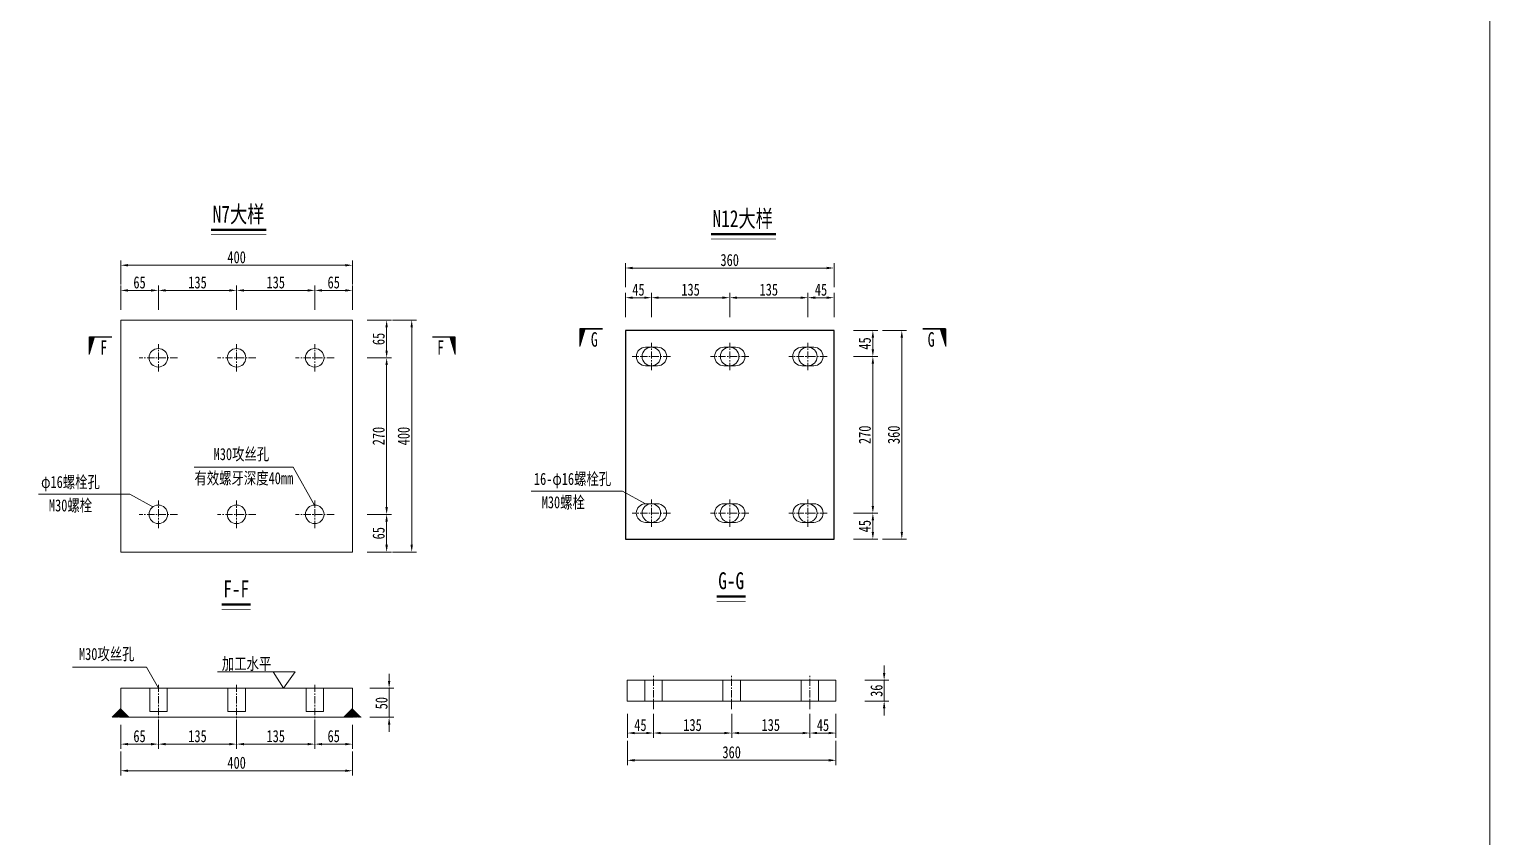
# Model space of a CAD drawing. Extents: x 98573 to 114325, y 0 to 100142.
# Drawn here: x 111805 to 114325, y 23934 to 25326 of the extents above; entities that cross this region are included whole.
import ezdxf
from ezdxf.enums import TextEntityAlignment as Align

# ---------------------------------------------------------------- set-up
doc = ezdxf.new("R2010")
doc.units = 0
doc.header["$MEASUREMENT"] = 0
doc.linetypes.add('CENTERX2', pattern=[4, 2.5, -0.5, 0.5, -0.5])
doc.layers.get('0').update_dxf_attribs({"lineweight": 13})
doc.layers.get('Defpoints').update_dxf_attribs({"color": 9, "lineweight": 5})
for name, color, linetype, lineweight in [('dim', 4, 'Continuous', 13), ('中心线', 2, 'CENTERX2', 15), ('文字', 7, 'Continuous', 5), ('文字说明', 7, 'Continuous', 5), ('标注', 4, 'Continuous', 13), ('细线', 4, 'Continuous', 13), ('钢板单线', 6, 'Continuous', 25), ('钢板双线', 1, 'Continuous', 13)]:
    doc.layers.add(name, color=color, linetype=linetype, lineweight=lineweight)
doc.styles.get("Standard").update_dxf_attribs({"font": '仿宋_GB2312.ttf', "width": 0.75})
doc.dimstyles.new('0.1', dxfattribs={"dimscale": 0, "dimtxt": 2.5, "dimasz": 1.5, "dimexe": 1, "dimexo": 1, "dimgap": 0.4, "dimtad": 1, "dimdec": 1, "dimdsep": 46, "dimtxsty": 'Standard', "dimcen": 0.2, "dimclrd": 256, "dimclre": 256, "dimclrt": 256, "dimadec": 3, "dimazin": 2, "dimtfac": 1, "dimtdec": 1, "dimtmove": 2, "dimatfit": 3, "dimfxl": 4, "dimfxlon": 1, "dimtolj": 1, "dimtzin": 0, "dimlwd": -1, "dimlwe": -1, "dimarcsym": 0})

# ---------------------------------------------------------------- blocks, each defined once
blk = doc.blocks.new('*D1451')
at = {"layer": 'Defpoints', "color": 0, "transparency": 16777216}
for p in [(112362.6, 24919.4), (111962.6, 24824.8), (112362.6, 24824.8)]:
    blk.add_point(p, dxfattribs=at)
at = {"layer": '标注', "transparency": 16777216}
for p, q in [((111962.6, 24886), (111962.6, 24927.7)), ((112362.6, 24886), (112362.6, 24927.7))]:
    blk.add_line(p, q, dxfattribs=at)
at = {"layer": '标注', "color": 4, "transparency": 16777216}
blk.add_line((111975.1, 24919.4), (112350.1, 24919.4), dxfattribs=at)
for points in [[(111975.1, 24921.4), (111975.1, 24917.3), (111962.6, 24919.4)], [(112350.1, 24921.4), (112350.1, 24917.3), (112362.6, 24919.4)]]:
    blk.add_solid(points, dxfattribs=at)
at = {"layer": '标注', "transparency": 16777216, "insert": (112162.6, 24933.1), "char_height": 20.83, "attachment_point": 5}
blk.add_mtext('\\A1;400', dxfattribs=at)
blk = doc.blocks.new('*D1452')
at = {"layer": 'Defpoints', "color": 0, "transparency": 16777216}
for p in [(112362.6, 24824.8), (112362.6, 24424.8), (112464.7, 24424.8)]:
    blk.add_point(p, dxfattribs=at)
at = {"layer": '标注', "transparency": 16777216}
for p, q in [((112431.3, 24824.8), (112473, 24824.8)), ((112431.3, 24424.8), (112473, 24424.8))]:
    blk.add_line(p, q, dxfattribs=at)
at = {"layer": '标注', "color": 4, "transparency": 16777216}
blk.add_line((112464.7, 24812.3), (112464.7, 24437.3), dxfattribs=at)
for points in [[(112462.6, 24812.3), (112466.7, 24812.3), (112464.7, 24824.8)], [(112462.6, 24437.3), (112466.7, 24437.3), (112464.7, 24424.8)]]:
    blk.add_solid(points, dxfattribs=at)
at = {"layer": '标注', "transparency": 16777216, "insert": (112450.9, 24624.8), "char_height": 20.83, "attachment_point": 5, "rotation": 90}
blk.add_mtext('\\A1;400', dxfattribs=at)
blk = doc.blocks.new('*D1432')
at = {"layer": 'Defpoints', "color": 0, "transparency": 16777216}
for p in [(112362.6, 24189.9), (112362.6, 24139.9), (112425.7, 24139.9)]:
    blk.add_point(p, dxfattribs=at)
at = {"layer": '标注', "color": 4, "transparency": 16777216}
for p, q in [((112425.7, 24202.4), (112425.7, 24214.9)), ((112425.7, 24189.9), (112425.7, 24139.9)), ((112425.7, 24127.4), (112425.7, 24114.9))]:
    blk.add_line(p, q, dxfattribs=at)
at = {"layer": '标注', "transparency": 16777216}
for p, q in [((112392.4, 24189.9), (112434.1, 24189.9)), ((112392.4, 24139.9), (112434.1, 24139.9))]:
    blk.add_line(p, q, dxfattribs=at)
at = {"layer": '标注', "color": 4, "transparency": 16777216}
for points in [[(112423.7, 24202.4), (112427.8, 24202.4), (112425.7, 24189.9)], [(112423.7, 24127.4), (112427.8, 24127.4), (112425.7, 24139.9)]]:
    blk.add_solid(points, dxfattribs=at)
at = {"layer": '标注', "transparency": 16777216, "insert": (112412.6, 24164.2), "char_height": 20.83, "attachment_point": 5, "rotation": 90}
blk.add_mtext('\\A1;50', dxfattribs=at)
blk = doc.blocks.new('*D1433')
at = {"layer": 'Defpoints', "color": 0, "transparency": 16777216}
for p in [(111962.6, 24090.2), (112362.6, 24090.2), (111962.6, 24047.7)]:
    blk.add_point(p, dxfattribs=at)
at = {"layer": '标注', "transparency": 16777216}
for p, q in [((111962.6, 24081), (111962.6, 24039.3)), ((112362.6, 24081), (112362.6, 24039.3))]:
    blk.add_line(p, q, dxfattribs=at)
at = {"layer": '标注', "color": 4, "transparency": 16777216}
blk.add_line((112350.1, 24047.7), (111975.1, 24047.7), dxfattribs=at)
for points in [[(111975.1, 24049.7), (111975.1, 24045.6), (111962.6, 24047.7)], [(112350.1, 24049.7), (112350.1, 24045.6), (112362.6, 24047.7)]]:
    blk.add_solid(points, dxfattribs=at)
at = {"layer": '标注', "transparency": 16777216, "insert": (112162.6, 24061.4), "char_height": 20.83, "attachment_point": 5}
blk.add_mtext('\\A1;400', dxfattribs=at)
blk = doc.blocks.new('2')
blk.add_hatch(color=256).paths.add_polyline_path([(284.16, 510.9), (287.79, 509.77), (287.79, 510.9)])
for p, q in [((287.79, 510.9), (284.16, 510.9)), ((284.16, 510.9), (287.79, 509.77))]:
    blk.add_line(p, q)
at = {"const_width": 0.3}
blk.add_lwpolyline([(287.79, 506.15), (287.79, 510.9)], dxfattribs=at)
at = {"width": 0.7}
blk.add_attdef('A', text='', height=3.5, dxfattribs=at).set_placement((285.6, 507.89), align=Align.MIDDLE_CENTER)
blk = doc.blocks.new('*D1453')
at = {"layer": 'Defpoints', "color": 0, "transparency": 16777216}
for p in [(112027.6, 24876), (111962.6, 24824.8), (112027.6, 24759.8)]:
    blk.add_point(p, dxfattribs=at)
at = {"layer": '标注', "transparency": 16777216}
for p, q in [((111962.6, 24842.6), (111962.6, 24884.3)), ((112027.6, 24842.6), (112027.6, 24884.3))]:
    blk.add_line(p, q, dxfattribs=at)
at = {"layer": '标注', "color": 4, "transparency": 16777216}
blk.add_line((111975.1, 24876), (112015.1, 24876), dxfattribs=at)
for points in [[(111975.1, 24878), (111975.1, 24873.9), (111962.6, 24876)], [(112015.1, 24878), (112015.1, 24873.9), (112027.6, 24876)]]:
    blk.add_solid(points, dxfattribs=at)
at = {"layer": '标注', "transparency": 16777216, "insert": (111995.1, 24889.7), "char_height": 20.83, "attachment_point": 5}
blk.add_mtext('\\A1;65', dxfattribs=at)
blk = doc.blocks.new('*D1434')
at = {"layer": 'Defpoints', "color": 0, "transparency": 16777216}
for p in [(112027.6, 24876), (112162.6, 24774.8), (112027.6, 24769.8)]:
    blk.add_point(p, dxfattribs=at)
at = {"layer": '标注', "transparency": 16777216}
for p, q in [((112027.6, 24842.6), (112027.6, 24884.3)), ((112162.6, 24842.6), (112162.6, 24884.3))]:
    blk.add_line(p, q, dxfattribs=at)
at = {"layer": '标注', "color": 4, "transparency": 16777216}
blk.add_line((112150.1, 24876), (112040.1, 24876), dxfattribs=at)
for points in [[(112040.1, 24878), (112040.1, 24873.9), (112027.6, 24876)], [(112150.1, 24878), (112150.1, 24873.9), (112162.6, 24876)]]:
    blk.add_solid(points, dxfattribs=at)
at = {"layer": '标注', "transparency": 16777216, "insert": (112095.1, 24889.7), "char_height": 20.83, "attachment_point": 5}
blk.add_mtext('\\A1;135', dxfattribs=at)
blk = doc.blocks.new('*D1435')
at = {"layer": 'Defpoints', "color": 0, "transparency": 16777216}
for p in [(112297.6, 24876), (112362.6, 24824.8), (112297.6, 24769.8)]:
    blk.add_point(p, dxfattribs=at)
at = {"layer": '标注', "transparency": 16777216}
for p, q in [((112297.6, 24842.6), (112297.6, 24884.3)), ((112362.6, 24842.6), (112362.6, 24884.3))]:
    blk.add_line(p, q, dxfattribs=at)
at = {"layer": '标注', "color": 4, "transparency": 16777216}
blk.add_line((112350.1, 24876), (112310.1, 24876), dxfattribs=at)
for points in [[(112310.1, 24878), (112310.1, 24873.9), (112297.6, 24876)], [(112350.1, 24878), (112350.1, 24873.9), (112362.6, 24876)]]:
    blk.add_solid(points, dxfattribs=at)
at = {"layer": '标注', "transparency": 16777216, "insert": (112330.1, 24889.7), "char_height": 20.83, "attachment_point": 5}
blk.add_mtext('\\A1;65', dxfattribs=at)
blk = doc.blocks.new('*D1436')
at = {"layer": 'Defpoints', "color": 0, "transparency": 16777216}
for p in [(112297.6, 24876), (112162.6, 24774.8), (112297.6, 24769.8)]:
    blk.add_point(p, dxfattribs=at)
at = {"layer": '标注', "transparency": 16777216}
for p, q in [((112162.6, 24842.6), (112162.6, 24884.3)), ((112297.6, 24842.6), (112297.6, 24884.3))]:
    blk.add_line(p, q, dxfattribs=at)
at = {"layer": '标注', "color": 4, "transparency": 16777216}
blk.add_line((112175.1, 24876), (112285.1, 24876), dxfattribs=at)
for points in [[(112175.1, 24878), (112175.1, 24873.9), (112162.6, 24876)], [(112285.1, 24878), (112285.1, 24873.9), (112297.6, 24876)]]:
    blk.add_solid(points, dxfattribs=at)
at = {"layer": '标注', "transparency": 16777216, "insert": (112230.1, 24889.7), "char_height": 20.83, "attachment_point": 5}
blk.add_mtext('\\A1;135', dxfattribs=at)
blk = doc.blocks.new('*D1437')
at = {"layer": 'Defpoints', "color": 0, "transparency": 16777216}
for p in [(111962.6, 24189.9), (112027.6, 24180.7), (112027.6, 24093.6)]:
    blk.add_point(p, dxfattribs=at)
at = {"layer": '标注', "transparency": 16777216}
for p, q in [((111962.6, 24126.9), (111962.6, 24085.2)), ((112027.6, 24126.9), (112027.6, 24085.2))]:
    blk.add_line(p, q, dxfattribs=at)
at = {"layer": '标注', "color": 4, "transparency": 16777216}
blk.add_line((111975.1, 24093.6), (112015.1, 24093.6), dxfattribs=at)
for points in [[(111975.1, 24095.6), (111975.1, 24091.5), (111962.6, 24093.6)], [(112015.1, 24095.6), (112015.1, 24091.5), (112027.6, 24093.6)]]:
    blk.add_solid(points, dxfattribs=at)
at = {"layer": '标注', "transparency": 16777216, "insert": (111995.1, 24107.3), "char_height": 20.83, "attachment_point": 5}
blk.add_mtext('\\A1;65', dxfattribs=at)
blk = doc.blocks.new('*D1438')
at = {"layer": 'Defpoints', "color": 0, "transparency": 16777216}
for p in [(112027.6, 24180.7), (112162.6, 24180.7), (112027.6, 24093.6)]:
    blk.add_point(p, dxfattribs=at)
at = {"layer": '标注', "transparency": 16777216}
for p, q in [((112027.6, 24126.9), (112027.6, 24085.2)), ((112162.6, 24126.9), (112162.6, 24085.2))]:
    blk.add_line(p, q, dxfattribs=at)
at = {"layer": '标注', "color": 4, "transparency": 16777216}
blk.add_line((112150.1, 24093.6), (112040.1, 24093.6), dxfattribs=at)
for points in [[(112040.1, 24095.6), (112040.1, 24091.5), (112027.6, 24093.6)], [(112150.1, 24095.6), (112150.1, 24091.5), (112162.6, 24093.6)]]:
    blk.add_solid(points, dxfattribs=at)
at = {"layer": '标注', "transparency": 16777216, "insert": (112095.1, 24107.3), "char_height": 20.83, "attachment_point": 5}
blk.add_mtext('\\A1;135', dxfattribs=at)
blk = doc.blocks.new('*D1439')
at = {"layer": 'Defpoints', "color": 0, "transparency": 16777216}
for p in [(112297.6, 24170.5), (112362.6, 24189.9), (112297.6, 24093.6)]:
    blk.add_point(p, dxfattribs=at)
at = {"layer": '标注', "transparency": 16777216}
for p, q in [((112297.6, 24126.9), (112297.6, 24085.2)), ((112362.6, 24126.9), (112362.6, 24085.2))]:
    blk.add_line(p, q, dxfattribs=at)
at = {"layer": '标注', "color": 4, "transparency": 16777216}
blk.add_line((112350.1, 24093.6), (112310.1, 24093.6), dxfattribs=at)
for points in [[(112310.1, 24095.6), (112310.1, 24091.5), (112297.6, 24093.6)], [(112350.1, 24095.6), (112350.1, 24091.5), (112362.6, 24093.6)]]:
    blk.add_solid(points, dxfattribs=at)
at = {"layer": '标注', "transparency": 16777216, "insert": (112330.1, 24107.3), "char_height": 20.83, "attachment_point": 5}
blk.add_mtext('\\A1;65', dxfattribs=at)
blk = doc.blocks.new('*D1440')
at = {"layer": 'Defpoints', "color": 0, "transparency": 16777216}
for p in [(112162.6, 24180.7), (112297.6, 24170.5), (112297.6, 24093.6)]:
    blk.add_point(p, dxfattribs=at)
at = {"layer": '标注', "transparency": 16777216}
for p, q in [((112162.6, 24126.9), (112162.6, 24085.2)), ((112297.6, 24126.9), (112297.6, 24085.2))]:
    blk.add_line(p, q, dxfattribs=at)
at = {"layer": '标注', "color": 4, "transparency": 16777216}
blk.add_line((112175.1, 24093.6), (112285.1, 24093.6), dxfattribs=at)
for points in [[(112175.1, 24095.6), (112175.1, 24091.5), (112162.6, 24093.6)], [(112285.1, 24095.6), (112285.1, 24091.5), (112297.6, 24093.6)]]:
    blk.add_solid(points, dxfattribs=at)
at = {"layer": '标注', "transparency": 16777216, "insert": (112230.1, 24107.3), "char_height": 20.83, "attachment_point": 5}
blk.add_mtext('\\A1;135', dxfattribs=at)
blk = doc.blocks.new('*D1454')
at = {"layer": 'Defpoints', "color": 0, "transparency": 16777216}
for p in [(112316.3, 24824.8), (112297.6, 24759.8), (112421.4, 24759.8)]:
    blk.add_point(p, dxfattribs=at)
at = {"layer": '标注', "transparency": 16777216}
for p, q in [((112388.1, 24824.8), (112429.7, 24824.8)), ((112388.1, 24759.8), (112429.7, 24759.8))]:
    blk.add_line(p, q, dxfattribs=at)
at = {"layer": '标注', "color": 4, "transparency": 16777216}
blk.add_line((112421.4, 24812.3), (112421.4, 24772.3), dxfattribs=at)
for points in [[(112419.3, 24812.3), (112423.5, 24812.3), (112421.4, 24824.8)], [(112419.3, 24772.3), (112423.5, 24772.3), (112421.4, 24759.8)]]:
    blk.add_solid(points, dxfattribs=at)
at = {"layer": '标注', "transparency": 16777216, "insert": (112407.6, 24792.3), "char_height": 20.83, "attachment_point": 5, "rotation": 90}
blk.add_mtext('\\A1;65', dxfattribs=at)
blk = doc.blocks.new('*D1455')
at = {"layer": 'Defpoints', "color": 0, "transparency": 16777216}
for p in [(112330.6, 24759.8), (112330.6, 24489.8), (112421.4, 24489.8)]:
    blk.add_point(p, dxfattribs=at)
at = {"layer": '标注', "transparency": 16777216}
for p, q in [((112388.1, 24759.8), (112429.7, 24759.8)), ((112388.1, 24489.8), (112429.7, 24489.8))]:
    blk.add_line(p, q, dxfattribs=at)
at = {"layer": '标注', "color": 4, "transparency": 16777216}
blk.add_line((112421.4, 24747.3), (112421.4, 24502.3), dxfattribs=at)
for points in [[(112419.3, 24747.3), (112423.5, 24747.3), (112421.4, 24759.8)], [(112419.3, 24502.3), (112423.5, 24502.3), (112421.4, 24489.8)]]:
    blk.add_solid(points, dxfattribs=at)
at = {"layer": '标注', "transparency": 16777216, "insert": (112407.6, 24624.8), "char_height": 20.83, "attachment_point": 5, "rotation": 90}
blk.add_mtext('\\A1;270', dxfattribs=at)
blk = doc.blocks.new('*D1456')
at = {"layer": 'Defpoints', "color": 0, "transparency": 16777216}
for p in [(112330.6, 24489.8), (112345.6, 24424.8), (112421.4, 24424.8)]:
    blk.add_point(p, dxfattribs=at)
at = {"layer": '标注', "transparency": 16777216}
for p, q in [((112388.1, 24489.8), (112429.7, 24489.8)), ((112388.1, 24424.8), (112429.7, 24424.8))]:
    blk.add_line(p, q, dxfattribs=at)
at = {"layer": '标注', "color": 4, "transparency": 16777216}
blk.add_line((112421.4, 24477.3), (112421.4, 24437.3), dxfattribs=at)
for points in [[(112419.3, 24477.3), (112423.5, 24477.3), (112421.4, 24489.8)], [(112419.3, 24437.3), (112423.5, 24437.3), (112421.4, 24424.8)]]:
    blk.add_solid(points, dxfattribs=at)
at = {"layer": '标注', "transparency": 16777216, "insert": (112407.6, 24457.3), "char_height": 20.83, "attachment_point": 5, "rotation": 90}
blk.add_mtext('\\A1;65', dxfattribs=at)
blk = doc.blocks.new('*D1441')
at = {"layer": 'Defpoints', "color": 0, "transparency": 16777216}
for p in [(112833.3, 24863.4), (112833.3, 24770.7), (112878.3, 24762)]:
    blk.add_point(p, dxfattribs=at)
at = {"layer": '标注', "transparency": 16777216}
for p, q in [((112833.3, 24830.1), (112833.3, 24871.8)), ((112878.3, 24830.1), (112878.3, 24871.8))]:
    blk.add_line(p, q, dxfattribs=at)
at = {"layer": '标注', "color": 4, "transparency": 16777216}
blk.add_line((112865.8, 24863.4), (112845.8, 24863.4), dxfattribs=at)
for points in [[(112845.8, 24865.5), (112845.8, 24861.4), (112833.3, 24863.4)], [(112865.8, 24865.5), (112865.8, 24861.4), (112878.3, 24863.4)]]:
    blk.add_solid(points, dxfattribs=at)
at = {"layer": '标注', "transparency": 16777216, "insert": (112855.8, 24877.2), "char_height": 20.83, "attachment_point": 5}
blk.add_mtext('\\A1;45', dxfattribs=at)
blk = doc.blocks.new('*D1442')
at = {"layer": 'Defpoints', "color": 0, "transparency": 16777216}
for p in [(113013.3, 24863.4), (112878.3, 24762), (113013.3, 24762)]:
    blk.add_point(p, dxfattribs=at)
at = {"layer": '标注', "transparency": 16777216}
for p, q in [((112878.3, 24830.1), (112878.3, 24871.8)), ((113013.3, 24830.1), (113013.3, 24871.8))]:
    blk.add_line(p, q, dxfattribs=at)
at = {"layer": '标注', "color": 4, "transparency": 16777216}
blk.add_line((112890.8, 24863.4), (113000.8, 24863.4), dxfattribs=at)
for points in [[(112890.8, 24865.5), (112890.8, 24861.4), (112878.3, 24863.4)], [(113000.8, 24865.5), (113000.8, 24861.4), (113013.3, 24863.4)]]:
    blk.add_solid(points, dxfattribs=at)
at = {"layer": '标注', "transparency": 16777216, "insert": (112945.8, 24877.2), "char_height": 20.83, "attachment_point": 5}
blk.add_mtext('\\A1;135', dxfattribs=at)
blk = doc.blocks.new('*D1427')
at = {"layer": 'Defpoints', "color": 0, "transparency": 16777216}
for p in [(113193.3, 24863.4), (113148.3, 24762), (113193.3, 24770.7)]:
    blk.add_point(p, dxfattribs=at)
at = {"layer": '标注', "transparency": 16777216}
for p, q in [((113148.3, 24830.1), (113148.3, 24871.8)), ((113193.3, 24830.1), (113193.3, 24871.8))]:
    blk.add_line(p, q, dxfattribs=at)
at = {"layer": '标注', "color": 4, "transparency": 16777216}
blk.add_line((113160.8, 24863.4), (113180.8, 24863.4), dxfattribs=at)
for points in [[(113160.8, 24865.5), (113160.8, 24861.4), (113148.3, 24863.4)], [(113180.8, 24865.5), (113180.8, 24861.4), (113193.3, 24863.4)]]:
    blk.add_solid(points, dxfattribs=at)
at = {"layer": '标注', "transparency": 16777216, "insert": (113170.8, 24877.2), "char_height": 20.83, "attachment_point": 5}
blk.add_mtext('\\A1;45', dxfattribs=at)
blk = doc.blocks.new('*D1428')
at = {"layer": 'Defpoints', "color": 0, "transparency": 16777216}
for p in [(113013.3, 24863.4), (113013.3, 24762), (113148.3, 24762)]:
    blk.add_point(p, dxfattribs=at)
at = {"layer": '标注', "transparency": 16777216}
for p, q in [((113013.3, 24830.1), (113013.3, 24871.8)), ((113148.3, 24830.1), (113148.3, 24871.8))]:
    blk.add_line(p, q, dxfattribs=at)
at = {"layer": '标注', "color": 4, "transparency": 16777216}
blk.add_line((113135.8, 24863.4), (113025.8, 24863.4), dxfattribs=at)
for points in [[(113025.8, 24865.5), (113025.8, 24861.4), (113013.3, 24863.4)], [(113135.8, 24865.5), (113135.8, 24861.4), (113148.3, 24863.4)]]:
    blk.add_solid(points, dxfattribs=at)
at = {"layer": '标注', "transparency": 16777216, "insert": (113080.8, 24877.2), "char_height": 20.83, "attachment_point": 5}
blk.add_mtext('\\A1;135', dxfattribs=at)
blk = doc.blocks.new('*D1443')
at = {"layer": 'Defpoints', "color": 0, "transparency": 16777216}
for p in [(112833.3, 24914.6), (112833.3, 24807), (113193.3, 24807)]:
    blk.add_point(p, dxfattribs=at)
at = {"layer": '标注', "transparency": 16777216}
for p, q in [((112833.3, 24881.3), (112833.3, 24922.9)), ((113193.3, 24881.3), (113193.3, 24922.9))]:
    blk.add_line(p, q, dxfattribs=at)
at = {"layer": '标注', "color": 4, "transparency": 16777216}
blk.add_line((113180.8, 24914.6), (112845.8, 24914.6), dxfattribs=at)
for points in [[(112845.8, 24916.7), (112845.8, 24912.5), (112833.3, 24914.6)], [(113180.8, 24916.7), (113180.8, 24912.5), (113193.3, 24914.6)]]:
    blk.add_solid(points, dxfattribs=at)
at = {"layer": '标注', "transparency": 16777216, "insert": (113013.3, 24928.3), "char_height": 20.83, "attachment_point": 5}
blk.add_mtext('\\A1;360', dxfattribs=at)
blk = doc.blocks.new('*D1444')
at = {"layer": 'Defpoints', "color": 0, "transparency": 16777216}
for p in [(113138.4, 24807), (113148, 24762), (113260.3, 24762)]:
    blk.add_point(p, dxfattribs=at)
at = {"layer": '标注', "transparency": 16777216}
for p, q in [((113227, 24807), (113268.6, 24807)), ((113227, 24762), (113268.6, 24762))]:
    blk.add_line(p, q, dxfattribs=at)
at = {"layer": '标注', "color": 4, "transparency": 16777216}
blk.add_line((113260.3, 24794.5), (113260.3, 24774.5), dxfattribs=at)
for points in [[(113258.2, 24794.5), (113262.4, 24794.5), (113260.3, 24807)], [(113258.2, 24774.5), (113262.4, 24774.5), (113260.3, 24762)]]:
    blk.add_solid(points, dxfattribs=at)
at = {"layer": '标注', "transparency": 16777216, "insert": (113246.5, 24784.5), "char_height": 20.83, "attachment_point": 5, "rotation": 90}
blk.add_mtext('\\A1;45', dxfattribs=at)
blk = doc.blocks.new('*D1445')
at = {"layer": 'Defpoints', "color": 0, "transparency": 16777216}
for p in [(113148, 24762), (113148, 24492), (113260.3, 24492)]:
    blk.add_point(p, dxfattribs=at)
at = {"layer": '标注', "transparency": 16777216}
for p, q in [((113227, 24762), (113268.6, 24762)), ((113227, 24492), (113268.6, 24492))]:
    blk.add_line(p, q, dxfattribs=at)
at = {"layer": '标注', "color": 4, "transparency": 16777216}
blk.add_line((113260.3, 24749.5), (113260.3, 24504.5), dxfattribs=at)
for points in [[(113258.2, 24749.5), (113262.4, 24749.5), (113260.3, 24762)], [(113258.2, 24504.5), (113262.4, 24504.5), (113260.3, 24492)]]:
    blk.add_solid(points, dxfattribs=at)
at = {"layer": '标注', "transparency": 16777216, "insert": (113246.5, 24627), "char_height": 20.83, "attachment_point": 5, "rotation": 90}
blk.add_mtext('\\A1;270', dxfattribs=at)
blk = doc.blocks.new('*D1446')
at = {"layer": 'Defpoints', "color": 0, "transparency": 16777216}
for p in [(113148, 24492), (113148, 24447), (113260.3, 24447)]:
    blk.add_point(p, dxfattribs=at)
at = {"layer": '标注', "transparency": 16777216}
for p, q in [((113227, 24492), (113268.6, 24492)), ((113227, 24447), (113268.6, 24447))]:
    blk.add_line(p, q, dxfattribs=at)
at = {"layer": '标注', "color": 4, "transparency": 16777216}
blk.add_line((113260.3, 24479.5), (113260.3, 24459.5), dxfattribs=at)
for points in [[(113258.2, 24479.5), (113262.4, 24479.5), (113260.3, 24492)], [(113258.2, 24459.5), (113262.4, 24459.5), (113260.3, 24447)]]:
    blk.add_solid(points, dxfattribs=at)
at = {"layer": '标注', "transparency": 16777216, "insert": (113246.5, 24469.5), "char_height": 20.83, "attachment_point": 5, "rotation": 90}
blk.add_mtext('\\A1;45', dxfattribs=at)
blk = doc.blocks.new('*D1447')
at = {"layer": 'Defpoints', "color": 0, "transparency": 16777216}
for p in [(113193.3, 24807), (113193.3, 24447), (113310.2, 24447)]:
    blk.add_point(p, dxfattribs=at)
at = {"layer": '标注', "transparency": 16777216}
for p, q in [((113276.9, 24807), (113318.6, 24807)), ((113276.9, 24447), (113318.6, 24447))]:
    blk.add_line(p, q, dxfattribs=at)
at = {"layer": '标注', "color": 4, "transparency": 16777216}
blk.add_line((113310.2, 24794.5), (113310.2, 24459.5), dxfattribs=at)
for points in [[(113308.2, 24794.5), (113312.3, 24794.5), (113310.2, 24807)], [(113308.2, 24459.5), (113312.3, 24459.5), (113310.2, 24447)]]:
    blk.add_solid(points, dxfattribs=at)
at = {"layer": '标注', "transparency": 16777216, "insert": (113296.5, 24627), "char_height": 20.83, "attachment_point": 5, "rotation": 90}
blk.add_mtext('\\A1;360', dxfattribs=at)
blk = doc.blocks.new('*D1429')
at = {"layer": 'Defpoints', "color": 0, "transparency": 16777216}
for p in [(113216.7, 24203.9), (113212.5, 24167.9), (113279.8, 24167.9)]:
    blk.add_point(p, dxfattribs=at)
at = {"layer": '标注', "color": 4, "transparency": 16777216}
for p, q in [((113279.8, 24216.4), (113279.8, 24228.9)), ((113279.8, 24203.9), (113279.8, 24167.9)), ((113279.8, 24155.4), (113279.8, 24142.9))]:
    blk.add_line(p, q, dxfattribs=at)
at = {"layer": '标注', "transparency": 16777216}
for p, q in [((113246.5, 24203.9), (113288.1, 24203.9)), ((113246.5, 24167.9), (113288.1, 24167.9))]:
    blk.add_line(p, q, dxfattribs=at)
at = {"layer": '标注', "color": 4, "transparency": 16777216}
for points in [[(113277.7, 24216.4), (113281.9, 24216.4), (113279.8, 24203.9)], [(113277.7, 24155.4), (113281.9, 24155.4), (113279.8, 24167.9)]]:
    blk.add_solid(points, dxfattribs=at)
at = {"layer": '标注', "transparency": 16777216, "insert": (113266.7, 24185.7), "char_height": 20.83, "attachment_point": 5, "rotation": 90}
blk.add_mtext('\\A1;36', dxfattribs=at)
blk = doc.blocks.new('*D1448')
at = {"layer": 'Defpoints', "color": 0, "transparency": 16777216}
for p in [(112836.7, 24167.9), (113196.7, 24185.9), (113196.7, 24065.7)]:
    blk.add_point(p, dxfattribs=at)
at = {"layer": '标注', "transparency": 16777216}
for p, q in [((112836.7, 24099.1), (112836.7, 24057.4)), ((113196.7, 24099.1), (113196.7, 24057.4))]:
    blk.add_line(p, q, dxfattribs=at)
at = {"layer": '标注', "color": 4, "transparency": 16777216}
blk.add_line((112849.2, 24065.7), (113184.2, 24065.7), dxfattribs=at)
for points in [[(112849.2, 24067.8), (112849.2, 24063.6), (112836.7, 24065.7)], [(113184.2, 24067.8), (113184.2, 24063.6), (113196.7, 24065.7)]]:
    blk.add_solid(points, dxfattribs=at)
at = {"layer": '标注', "transparency": 16777216, "insert": (113016.7, 24079.5), "char_height": 20.83, "attachment_point": 5}
blk.add_mtext('\\A1;360', dxfattribs=at)
blk = doc.blocks.new('*D1449')
at = {"layer": 'Defpoints', "color": 0, "transparency": 16777216}
for p in [(112836.7, 24167.9), (112881.7, 24167.9), (112881.7, 24112.7)]:
    blk.add_point(p, dxfattribs=at)
at = {"layer": '标注', "transparency": 16777216}
for p, q in [((112836.7, 24146.1), (112836.7, 24104.4)), ((112881.7, 24146.1), (112881.7, 24104.4))]:
    blk.add_line(p, q, dxfattribs=at)
at = {"layer": '标注', "color": 4, "transparency": 16777216}
blk.add_line((112849.2, 24112.7), (112869.2, 24112.7), dxfattribs=at)
for points in [[(112849.2, 24114.8), (112849.2, 24110.7), (112836.7, 24112.7)], [(112869.2, 24114.8), (112869.2, 24110.7), (112881.7, 24112.7)]]:
    blk.add_solid(points, dxfattribs=at)
at = {"layer": '标注', "transparency": 16777216, "insert": (112859.2, 24126.5), "char_height": 20.83, "attachment_point": 5}
blk.add_mtext('\\A1;45', dxfattribs=at)
blk = doc.blocks.new('*D1450')
at = {"layer": 'Defpoints', "color": 0, "transparency": 16777216}
for p in [(112881.7, 24167.9), (113016.7, 24167.9), (113016.7, 24112.7)]:
    blk.add_point(p, dxfattribs=at)
at = {"layer": '标注', "transparency": 16777216}
for p, q in [((112881.7, 24146.1), (112881.7, 24104.4)), ((113016.7, 24146.1), (113016.7, 24104.4))]:
    blk.add_line(p, q, dxfattribs=at)
at = {"layer": '标注', "color": 4, "transparency": 16777216}
blk.add_line((112894.2, 24112.7), (113004.2, 24112.7), dxfattribs=at)
for points in [[(112894.2, 24114.8), (112894.2, 24110.7), (112881.7, 24112.7)], [(113004.2, 24114.8), (113004.2, 24110.7), (113016.7, 24112.7)]]:
    blk.add_solid(points, dxfattribs=at)
at = {"layer": '标注', "transparency": 16777216, "insert": (112949.2, 24126.5), "char_height": 20.83, "attachment_point": 5}
blk.add_mtext('\\A1;135', dxfattribs=at)
blk = doc.blocks.new('*D1430')
at = {"layer": 'Defpoints', "color": 0, "transparency": 16777216}
for p in [(113151.7, 24167.9), (113196.7, 24167.9), (113151.7, 24112.7)]:
    blk.add_point(p, dxfattribs=at)
at = {"layer": '标注', "transparency": 16777216}
for p, q in [((113151.7, 24146.1), (113151.7, 24104.4)), ((113196.7, 24146.1), (113196.7, 24104.4))]:
    blk.add_line(p, q, dxfattribs=at)
at = {"layer": '标注', "color": 4, "transparency": 16777216}
blk.add_line((113184.2, 24112.7), (113164.2, 24112.7), dxfattribs=at)
for points in [[(113164.2, 24114.8), (113164.2, 24110.7), (113151.7, 24112.7)], [(113184.2, 24114.8), (113184.2, 24110.7), (113196.7, 24112.7)]]:
    blk.add_solid(points, dxfattribs=at)
at = {"layer": '标注', "transparency": 16777216, "insert": (113174.2, 24126.5), "char_height": 20.83, "attachment_point": 5}
blk.add_mtext('\\A1;45', dxfattribs=at)
blk = doc.blocks.new('*D1431')
at = {"layer": 'Defpoints', "color": 0, "transparency": 16777216}
for p in [(113016.7, 24167.9), (113151.7, 24167.9), (113016.7, 24112.7)]:
    blk.add_point(p, dxfattribs=at)
at = {"layer": '标注', "transparency": 16777216}
for p, q in [((113016.7, 24146.1), (113016.7, 24104.4)), ((113151.7, 24146.1), (113151.7, 24104.4))]:
    blk.add_line(p, q, dxfattribs=at)
at = {"layer": '标注', "color": 4, "transparency": 16777216}
blk.add_line((113139.2, 24112.7), (113029.2, 24112.7), dxfattribs=at)
for points in [[(113029.2, 24114.8), (113029.2, 24110.7), (113016.7, 24112.7)], [(113139.2, 24114.8), (113139.2, 24110.7), (113151.7, 24112.7)]]:
    blk.add_solid(points, dxfattribs=at)
at = {"layer": '标注', "transparency": 16777216, "insert": (113084.2, 24126.5), "char_height": 20.83, "attachment_point": 5}
blk.add_mtext('\\A1;135', dxfattribs=at)

msp = doc.modelspace()

# ---------------------------------------------------------------- hatches: boundary and pattern name
at = {"layer": '标注'}
h = msp.add_hatch(dxfattribs=at)
h.set_pattern_fill('ANSI31', color=256, scale=5, style=0)
h.set_pattern_definition([(45, (109672.9754, 27085.4963), (-0.44194174, 0.44194174), [])])
h.paths.add_polyline_path([(111962.59479, 24154.89989), (111962.59479, 24139.89989), (111977.59479, 24139.89989)])
h.paths.add_polyline_path([(111962.59479, 24154.89989), (111947.59479, 24139.89989), (111962.59479, 24139.89989)])
h = msp.add_hatch(dxfattribs=at)
h.set_pattern_fill('ANSI31', color=256, scale=5, style=0)
h.set_pattern_definition([(45, (110072.9754, 27085.4963), (-0.44194174, 0.44194174), [])])
h.paths.add_polyline_path([(112362.59479, 24154.89989), (112362.59479, 24139.89989), (112377.59479, 24139.89989)])
h.paths.add_polyline_path([(112362.59479, 24154.89989), (112347.59479, 24139.89989), (112362.59479, 24139.89989)])

# ---------------------------------------------------------------- linework, layer by layer
at = {"layer": 'Defpoints'}
msp.add_lwpolyline([(107035.54507, 28329.86125), (114324.69552, 28329.86125), (114324.69552, 18803.9795), (107035.54507, 18803.9795)], close=True, dxfattribs=at)
at = {"layer": 'dim'}
for q in [(112225.50531, 24218.01221), (112263.46846, 24218.01221)]:
    msp.add_line((112243.70682, 24189.89989), q, dxfattribs=at)
at = {"layer": '中心线', "ltscale": 5}
for p, q in [((112027.62533, 24736.16744), (112027.62533, 24783.45093)), ((112162.62533, 24736.16744), (112162.62533, 24783.45093)), ((112297.62533, 24736.16744), (112297.62533, 24783.45093)), ((112878.3006, 24738.35545), (112878.3006, 24785.63894)), ((113013.3006, 24738.35545), (113013.3006, 24785.63894)), ((113148.3006, 24738.35545), (113148.3006, 24785.63894)), ((112060.61423, 24759.80919), (111994.37565, 24759.80919)), ((112195.61423, 24759.80919), (112129.37565, 24759.80919)), ((112330.61423, 24759.80919), (112264.37565, 24759.80919)), ((112911.2895, 24761.9972), (112845.05092, 24761.9972)), ((113046.2895, 24761.9972), (112980.05092, 24761.9972)), ((113181.2895, 24761.9972), (113115.05092, 24761.9972)), ((112027.62533, 24466.16744), (112027.62533, 24513.45093)), ((112162.62533, 24466.16744), (112162.62533, 24513.45093)), ((112297.62533, 24466.16744), (112297.62533, 24513.45093)), ((112878.3006, 24468.35545), (112878.3006, 24515.63894)), ((113013.3006, 24468.35545), (113013.3006, 24515.63894)), ((113148.3006, 24468.35545), (113148.3006, 24515.63894)), ((112060.61423, 24489.80919), (111994.37565, 24489.80919)), ((112195.61423, 24489.80919), (112129.37565, 24489.80919)), ((112330.61423, 24489.80919), (112264.37565, 24489.80919)), ((112911.2895, 24491.9972), (112845.05092, 24491.9972)), ((113046.2895, 24491.9972), (112980.05092, 24491.9972)), ((113181.2895, 24491.9972), (113115.05092, 24491.9972)), ((112027.62533, 24123.58123), (112027.62533, 24197.54163)), ((112162.62533, 24123.58123), (112162.62533, 24197.54163)), ((112297.62533, 24123.58123), (112297.62533, 24197.54163)), ((112881.68233, 24153.9409), (112881.68233, 24211.58265)), ((113016.68233, 24153.9409), (113016.68233, 24211.58265)), ((113151.68233, 24153.9409), (113151.68233, 24211.58265))]:
    msp.add_line(p, q, dxfattribs=at)
at = {"layer": '文字', "const_width": 4.16667}
for points in [[(112118.66589, 24980.44948), (112214.05626, 24980.44948)], [(112981.04803, 24972.76523), (113092.93917, 24972.76523)], [(112990.8723, 24348.29809), (113040.62138, 24348.29809)], [(112136.8153, 24334.25707), (112186.56437, 24334.25707)]]:
    msp.add_lwpolyline(points, dxfattribs=at)
at = {"layer": '文字', "ltscale": 100, "const_width": 1.25}
for points in [[(112118.66589, 24972.11615), (112214.05626, 24972.11615)], [(112981.04803, 24964.4319), (113092.93917, 24964.4319)], [(112136.8153, 24325.92374), (112186.56437, 24325.92374)], [(112990.8723, 24339.96476), (113040.62138, 24339.96476)]]:
    msp.add_lwpolyline(points, dxfattribs=at)
at = {"layer": '标注'}
for p, q in [((112868.3006, 24777.9972), (112888.3006, 24777.9972)), ((113003.3006, 24777.9972), (113023.3006, 24777.9972)), ((113138.03982, 24777.9972), (113158.03982, 24777.9972)), ((112868.3006, 24745.9972), (112888.3006, 24745.9972)), ((113003.3006, 24745.9972), (113023.3006, 24745.9972)), ((113138.03982, 24745.9972), (113158.03982, 24745.9972)), ((112259.94765, 24571.1979), (112089.10773, 24571.1979)), ((112259.94765, 24571.1979), (112297.60149, 24504.76652)), ((111978.23111, 24524.64825), (112017.94831, 24502.64904)), ((112828.45301, 24529.99641), (112868.17021, 24507.9972)), ((112868.17021, 24507.9972), (112888.17021, 24507.9972)), ((113003.3006, 24507.9972), (113023.3006, 24507.9972)), ((113138.3006, 24507.9972), (113158.3006, 24507.9972)), ((112868.17021, 24475.9972), (112888.17021, 24475.9972)), ((113003.3006, 24475.9972), (113023.3006, 24475.9972)), ((113138.3006, 24475.9972), (113158.3006, 24475.9972)), ((112006.8885, 24226.48515), (111879.27339, 24226.48515)), ((112006.8885, 24226.48515), (112027.64947, 24189.85729)), ((112263.46846, 24218.01221), (112129.63412, 24218.01221))]:
    msp.add_line(p, q, dxfattribs=at)
for centre in [(112027.49494, 24759.80919), (112162.49494, 24759.80919), (112297.36455, 24759.80919), (112878.17021, 24761.9972), (113013.17021, 24761.9972), (113148.03982, 24761.9972), (112027.49494, 24489.80919), (112162.36455, 24489.80919), (112297.36455, 24489.80919), (112878.17021, 24491.9972), (113013.03982, 24491.9972), (113148.03982, 24491.9972)]:
    msp.add_circle(centre, 16, dxfattribs=at)
for centre, start, end in [((112868.3006, 24761.9972), 90, 270), ((112888.56137, 24761.9972), 270, 90), ((113003.3006, 24761.9972), 90, 270), ((113023.56137, 24761.9972), 270, 90), ((113138.03982, 24761.9972), 90, 270), ((113158.3006, 24761.9972), 270, 90), ((112868.17021, 24491.9972), 90, 270), ((112888.43099, 24491.9972), 270, 90), ((113003.3006, 24491.9972), 90, 270), ((113023.56137, 24491.9972), 270, 90), ((113138.3006, 24491.9972), 90, 270), ((113158.56137, 24491.9972), 270, 90)]:
    msp.add_arc(centre, 16, start, end, dxfattribs=at)
at = {"layer": '细线'}
for p, q in [((111820.48964, 24524.64825), (111978.23111, 24524.64825)), ((112670.71154, 24529.99641), (112828.45301, 24529.99641))]:
    msp.add_line(p, q, dxfattribs=at)
at = {"layer": '钢板单线', "color": 1}
for p, q in [((113193.3006, 24806.9972), (112833.3006, 24806.9972)), ((112833.3006, 24806.9972), (112833.3006, 24446.9972)), ((113193.3006, 24446.9972), (113193.3006, 24806.9972)), ((112833.3006, 24446.9972), (113193.3006, 24446.9972))]:
    msp.add_line(p, q, dxfattribs=at)
at = {"layer": '钢板双线'}
for p, q in [((111962.62533, 24824.80919), (111962.62533, 24424.80919)), ((112362.62533, 24824.80919), (111962.62533, 24824.80919)), ((112362.62533, 24424.80919), (112362.62533, 24824.80919)), ((111962.62533, 24424.80919), (112362.62533, 24424.80919)), ((112836.68233, 24203.9409), (112836.68233, 24167.9409)), ((113196.68233, 24203.9409), (112836.68233, 24203.9409)), ((112866.68233, 24167.9409), (112866.68233, 24203.9409)), ((112896.68233, 24167.9409), (112896.68233, 24203.9409)), ((113001.68233, 24167.9409), (113001.68233, 24203.9409)), ((113031.68233, 24167.9409), (113031.68233, 24203.9409)), ((113136.68233, 24167.9409), (113136.68233, 24203.9409)), ((113166.68233, 24167.9409), (113166.68233, 24203.9409)), ((113196.68233, 24167.9409), (113196.68233, 24203.9409)), ((111962.62533, 24189.89989), (111962.62533, 24139.89989)), ((112362.62533, 24189.89989), (111962.62533, 24189.89989)), ((112012.62533, 24149.89989), (112012.62533, 24189.89989)), ((112042.62533, 24149.89989), (112042.62533, 24189.89989)), ((112147.62533, 24149.89989), (112147.62533, 24189.89989)), ((112177.62533, 24149.89989), (112177.62533, 24189.89989)), ((112282.62533, 24149.89989), (112282.62533, 24189.89989)), ((112312.62533, 24149.89989), (112312.62533, 24189.89989)), ((112362.62533, 24139.89989), (112362.62533, 24189.89989)), ((113196.68233, 24167.9409), (112836.68233, 24167.9409)), ((112012.62533, 24149.89989), (112042.62533, 24149.89989)), ((112147.62533, 24149.89989), (112177.62533, 24149.89989)), ((112282.62533, 24149.89989), (112312.62533, 24149.89989)), ((111962.62533, 24139.89989), (112362.62533, 24139.89989))]:
    msp.add_line(p, q, dxfattribs=at)

# ---------------------------------------------------------------- block references
ref = msp.add_blockref('2', (116165.7195, 22397.41683), dxfattribs=dict(xscale=8.333333333333334, yscale=8.333333333333334, zscale=8.333333333333334, rotation=90))
ref.add_attrib('A', 'F', dxfattribs={"height": 25, "width": 0.7}).set_placement((111933.30012, 24777.40155), align=Align.MIDDLE_CENTER)
ref = msp.add_blockref('2', (108282.08023, 22397.41683), dxfattribs=dict(xscale=-8.333333333333334, yscale=8.333333333333334, zscale=8.333333333333334, rotation=270))
ref.add_attrib('A', 'F', dxfattribs={"height": 25, "width": 0.7}).set_placement((112514.4996, 24777.40155), align=Align.MIDDLE_CENTER)
ref = msp.add_blockref('2', (117012.1393, 22411.45784), dxfattribs=dict(xscale=8.333333333333334, yscale=8.333333333333334, zscale=8.333333333333334, rotation=90))
ref.add_attrib('A', 'G', dxfattribs={"height": 25, "width": 0.7}).set_placement((112779.71992, 24791.44257), align=Align.MIDDLE_CENTER)
ref = msp.add_blockref('2', (109128.50003, 22411.45784), dxfattribs=dict(xscale=-8.333333333333334, yscale=8.333333333333334, zscale=8.333333333333334, rotation=270))
ref.add_attrib('A', 'G', dxfattribs={"height": 25, "width": 0.7}).set_placement((113360.9194, 24791.44257), align=Align.MIDDLE_CENTER)

# ---------------------------------------------------------------- texts
at = {"layer": '文字说明', "width": 0.75}
for s, height, p in [('N7大样', 29.166667, (112121.33196, 24992.94948)), ('N12大样', 29.166667, (112983.71409, 24985.26523)), ('M30攻丝孔', 20.833333, (112122.89415, 24583.34264)), ('φ16螺栓孔', 20.833333, (111825.29019, 24535.28207)), ('有效螺牙深度40mm', 20.833333, (112089.81465, 24541.77368)), ('16-φ16螺栓孔', 20.833333, (112675.5121, 24540.63023)), ('M30螺栓', 20.833333, (112688.93531, 24500.24118)), ('M30螺栓', 20.833333, (111838.71341, 24494.89302)), ('F-F', 29.166667, (112139.48136, 24346.75707)), ('G-G', 29.166667, (112993.53837, 24360.79809)), ('M30攻丝孔', 20.833333, (111890.60315, 24238.62989)), ('加工水平', 20.833333, (112137.15263, 24221.80955))]:
    msp.add_text(s, height=height, dxfattribs=at).set_placement(p)

# ---------------------------------------------------------------- dimensions: what is measured, and where the dimension line sits
at = {"layer": '标注'}
for base, p1, p2, override, picture, middle in [((112362.62533, 24919.36543), (111962.62533, 24824.80919), (112362.62533, 24824.80919), {"dimscale": 8.333333, "dimclrd": 4}, '*D1451', (112162.62533, 24933.11543)), ((112833.3006, 24914.59524), (113193.3006, 24806.9972), (112833.3006, 24806.9972), {"dimscale": 8.333333, "dimclrd": 4}, '*D1443', (113013.3006, 24928.34524)), ((112027.62533, 24875.95114), (111962.62533, 24824.80919), (112027.62533, 24759.80919), {"dimscale": 8.333333, "dimclrd": 4}, '*D1453', (111995.12533, 24889.70114)), ((112027.62533, 24875.95114), (112162.62533, 24774.80919), (112027.62533, 24769.80919), {"dimscale": 8.333333, "dimclrd": 4}, '*D1434', (112095.12533, 24889.70114)), ((112833.3006, 24863.44772), (112878.3006, 24761.9972), (112833.3006, 24770.69431), {"dimscale": 8.333333, "dimclrd": 4}, '*D1441', (112855.8006, 24877.19772)), ((113013.3006, 24863.44772), (112878.3006, 24761.9972), (113013.3006, 24761.9972), {"dimscale": 8.333333, "dimclrd": 4}, '*D1442', (112945.8006, 24877.19772)), ((112027.62533, 24093.56159), (111962.62533, 24189.89989), (112027.62533, 24180.66901), {"dimscale": 8.333333, "dimclrd": 4}, '*D1437', (111995.12533, 24107.31159)), ((112027.62533, 24093.56159), (112162.62533, 24180.66901), (112027.62533, 24180.66901), {"dimscale": 8.333333, "dimclrd": 4}, '*D1438', (112095.12533, 24107.31159)), ((113196.68233, 24065.71799), (112836.68233, 24167.9409), (113196.68233, 24185.9409), {"dimscale": 8.333333, "dimclrd": 4}, '*D1448', (113016.68233, 24079.46799)), ((112881.68233, 24112.73485), (112836.68233, 24167.9409), (112881.68233, 24167.9409), {"dimscale": 8.333333, "dimclrd": 4}, '*D1449', (112859.18233, 24126.48485)), ((113016.68233, 24112.73485), (112881.68233, 24167.9409), (113016.68233, 24167.9409), {"dimscale": 8.333333, "dimclrd": 4}, '*D1450', (112949.18233, 24126.48485)), ((111962.62533, 24047.66212), (112362.62533, 24090.19513), (111962.62533, 24090.19513), {"dimscale": 8.333333, "dimlfac": -1, "dimclrd": 4}, '*D1433', (112162.62533, 24061.41212))]:
    dim = msp.add_linear_dim(base=base, p1=p1, p2=p2, dimstyle='0.1', override=override, dxfattribs=at)
    dim.commit()
    dim.dimension.update_dxf_attribs({"geometry": picture, "text_midpoint": middle})
for base, p1, p2, angle, picture, middle in [((112297.62533, 24875.95114), (112162.62533, 24774.80919), (112297.62533, 24769.80919), 180, '*D1436', (112230.12533, 24889.70114)), ((112297.62533, 24875.95114), (112362.62533, 24824.80919), (112297.62533, 24769.80919), 180, '*D1435', (112330.12533, 24889.70114)), ((113013.3006, 24863.44772), (113148.3006, 24761.9972), (113013.3006, 24761.9972), 180, '*D1428', (113080.8006, 24877.19772)), ((113193.3006, 24863.44772), (113148.3006, 24761.9972), (113193.3006, 24770.69431), 180, '*D1427', (113170.8006, 24877.19772)), ((112421.39194, 24759.80919), (112316.25532, 24824.80919), (112297.62533, 24759.80919), 90, '*D1454', (112407.64194, 24792.30919)), ((112464.65593, 24424.80919), (112362.62533, 24824.80919), (112362.62533, 24424.80919), 90, '*D1452', (112450.90593, 24624.80919)), ((113260.29429, 24761.9972), (113138.35235, 24806.9972), (113148.03982, 24761.9972), 90, '*D1444', (113246.54429, 24784.4972)), ((113310.2494, 24446.9972), (113193.3006, 24806.9972), (113193.3006, 24446.9972), 90, '*D1447', (113296.4994, 24626.9972)), ((112421.39194, 24489.80919), (112330.61423, 24759.80919), (112330.61423, 24489.80919), 90, '*D1455', (112407.64194, 24624.80919)), ((113260.29429, 24491.9972), (113148.03982, 24761.9972), (113148.03982, 24491.9972), 90, '*D1445', (113246.54429, 24626.9972)), ((112421.39194, 24424.80919), (112330.61423, 24489.80919), (112345.61423, 24424.80919), 90, '*D1456', (112407.64194, 24457.30919)), ((113260.29429, 24446.9972), (113148.03982, 24491.9972), (113148.03982, 24446.9972), 90, '*D1446', (113246.54429, 24469.4972)), ((112297.62533, 24093.56159), (112162.62533, 24180.66901), (112297.62533, 24170.4969), 180, '*D1440', (112230.12533, 24107.31159)), ((112297.62533, 24093.56159), (112362.62533, 24189.89989), (112297.62533, 24170.4969), 180, '*D1439', (112330.12533, 24107.31159)), ((113016.68233, 24112.73485), (113151.68233, 24167.9409), (113016.68233, 24167.9409), 180, '*D1431', (113084.18233, 24126.48485)), ((113151.68233, 24112.73485), (113196.68233, 24167.9409), (113151.68233, 24167.9409), 180, '*D1430', (113174.18233, 24126.48485))]:
    dim = msp.add_linear_dim(base=base, p1=p1, p2=p2, angle=angle, dimstyle='0.1', override={"dimscale": 8.333333, "dimclrd": 4}, dxfattribs=at)
    dim.commit()
    dim.dimension.update_dxf_attribs({"geometry": picture, "text_midpoint": middle})
for base, p1, p2, picture, middle in [((113279.8036, 24167.9409), (113216.68233, 24203.9409), (113212.49277, 24167.9409), '*D1429', (113266.67564, 24185.65848)), ((112425.74659, 24139.89989), (112362.62533, 24189.89989), (112362.62533, 24139.89989), '*D1432', (112412.61863, 24164.19091))]:
    dim = msp.add_linear_dim(base=base, p1=p1, p2=p2, angle=90, dimstyle='0.1', override={"dimscale": 8.333333, "dimlfac": -1, "dimclrd": 4}, dxfattribs=at)
    dim.commit()
    dim.dimension.update_dxf_attribs({"geometry": picture, "text_midpoint": middle, "dimtype": 160})

doc.saveas('drawing.dxf')
